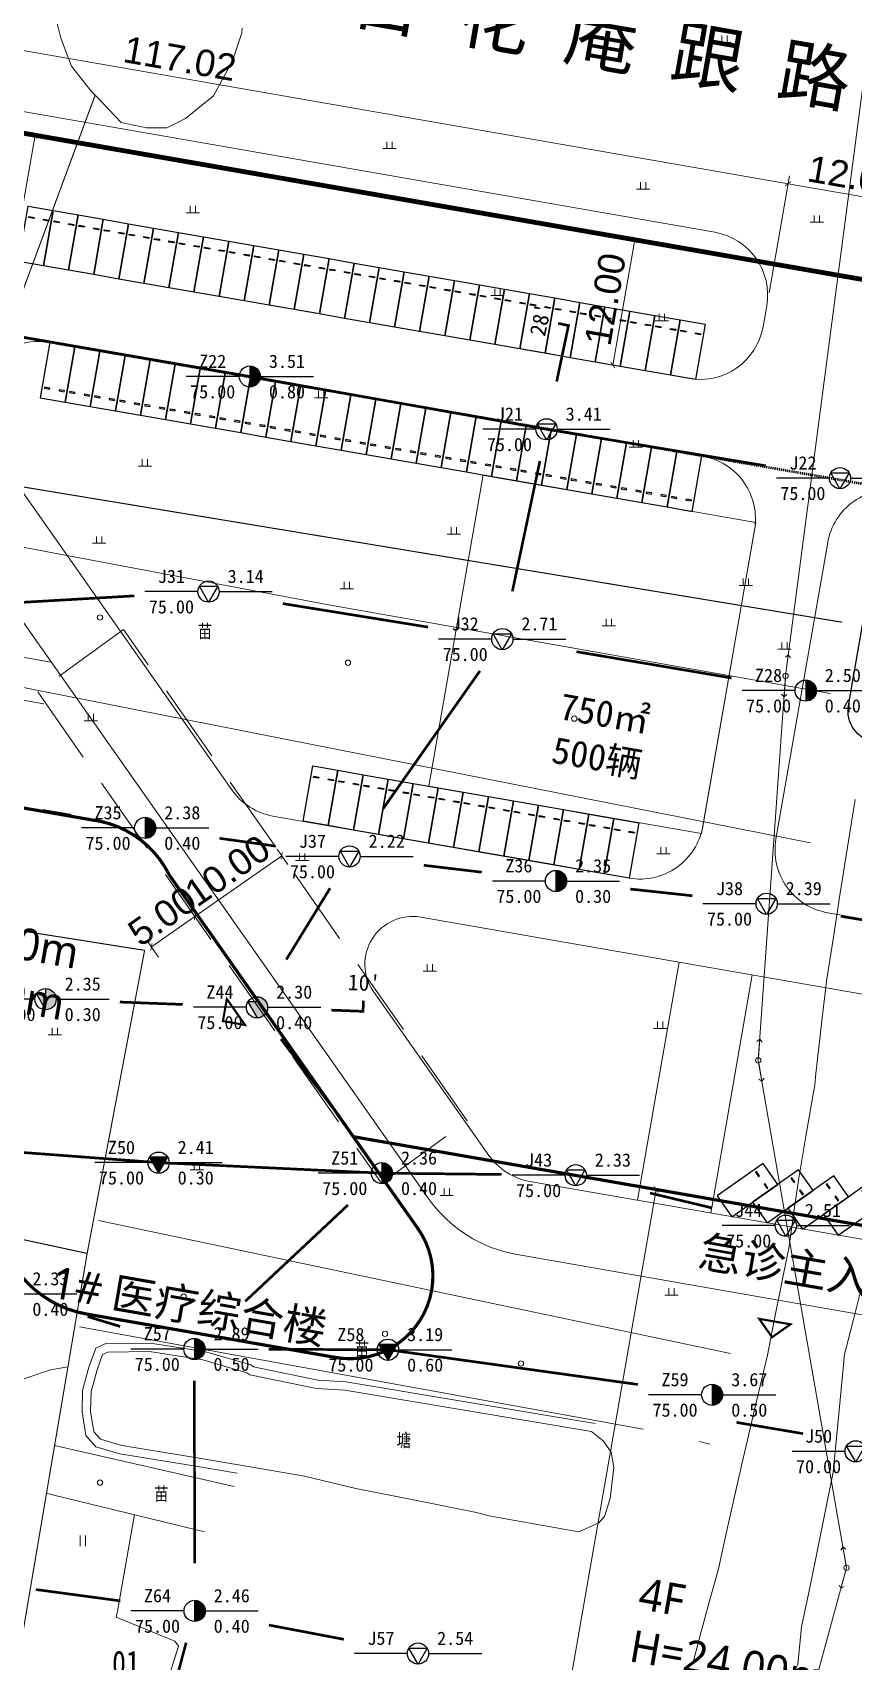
# Model space of a CAD drawing. Extents: x 274235 to 276654, y 142848 to 144425.
# Drawn here: x 275137.8 to 275215.2, y 143291.7 to 143445.3 of the extents above; entities that cross this region are included whole.
import ezdxf
from ezdxf.enums import TextEntityAlignment as Align

# ---------------------------------------------------------------- set-up
doc = ezdxf.new("R2010")
doc.units = 0
doc.header["$LTSCALE"] = 1.5
doc.header["$PDMODE"] = 1
doc.header["$PDSIZE"] = 0.2
for name, pattern in [('__DASH', [0.35, 0.25, -0.1]), ('ACAD_ISO04W100', [30, 24, -3, 0, -3]), ('SOLID', [0])]:
    doc.linetypes.add(name, pattern=pattern)
doc.layers.get('0').update_dxf_attribs({"linetype": 'CONTINUOUS', "lineweight": 0})
doc.layers.get('Defpoints').update_dxf_attribs({"linetype": 'CONTINUOUS'})
for name, color, linetype, lineweight in [('_ACM-A-ANNO-DIMS', 7, 'CONTINUOUS', 5), ('_ACM-A-SHBD-GRID-NPLT', 14, 'CONTINUOUS', 13), ('_ACM-A-SITE-OTLN', 3, 'CONTINUOUS', 25), ('_ACM-A-SITE-PAKG', 1, 'CONTINUOUS', 5), ('_ACM-A-SITE-ROAD', 2, 'CONTINUOUS', 18), ('_ACM-A-SITE-WALL', 5, 'CONTINUOUS', 50), ('ACM-A-ANNO-TEXT', 7, 'CONTINUOUS', 18), ('DMTZ', 8, 'CONTINUOUS', 0), ('GXYZ', 8, 'CONTINUOUS', 0), ('JZD', 1, 'CONTINUOUS', 0), ('SXSS', 8, 'CONTINUOUS', 0), ('ZBTZ', 8, 'CONTINUOUS', 0)]:
    doc.layers.add(name, color=color, linetype=linetype, lineweight=lineweight)
for name, color, linetype in [('A-PRKG', 8, 'CONTINUOUS'), ('ACM-G-SEXIT', 7, 'CONTINUOUS'), ('EVA', 230, 'CONTINUOUS'), ('HOLE', 1, 'CONTINUOUS'), ('Legends', 7, 'CONTINUOUS'), ('LY2', 7, 'ByLayer'), ('PROFILE', 241, 'CONTINUOUS')]:
    doc.layers.add(name, color=color, linetype=linetype)
doc.layers.add('ASSIST', color=8, linetype='CONTINUOUS', lineweight=0, plot=False)
doc.styles.add('$1$微软雅黑', font='', dxfattribs={"height": 250})
doc.styles.add('_ACM-G-NOTES', font='arial.ttf', dxfattribs={"height": 2.5})
doc.styles.add('ST', font='')
doc.styles.get("Standard").update_dxf_attribs({"font": ''})
doc.styles.add('宋体', font='')
doc.styles.add('水系性质说明', font='', dxfattribs={"width": 0.8, "height": 1.25})
doc.styles.get('$1$微软雅黑').set_extended_font_data('Microsoft YaHei')
doc.styles.get('ST').set_extended_font_data('SimSun')
doc.styles.get('Standard').set_extended_font_data('NSimSun')
doc.styles.get('宋体').set_extended_font_data('SimSun')
doc.styles.get('水系性质说明').set_extended_font_data('NSimSun')
doc.linetypes.add('10421', pattern='A,2,[150,AAA.SHX,S=1,R=0,X=0,Y=1],1e-11', length=2)
doc.linetypes.add('1161', pattern='A,0,[149,AAA.SHX,S=0.15,R=0,X=0,Y=0],-1.6', length=1.6)
doc.dimstyles.new('_ACM-DIM-A_m', dxfattribs={"dimscale": 0.5, "dimtxt": 2.5, "dimasz": 1, "dimexe": 1.5, "dimexo": 2.5, "dimgap": 1, "dimtad": 1, "dimzin": 1, "dimdsep": 46, "dimtxsty": '_ACM-G-NOTES', "dimblk": 'ARCHTICK', "dimcen": 2.5, "dimclrd": 256, "dimclre": 256, "dimclrt": 256, "dimazin": 0, "dimtfac": 1, "dimtmove": 0, "dimatfit": 3, "dimldrblk": 'DOTSMALL', "dimfxl": 1, "dimlwd": 18, "dimlwe": 18, "dimarcsym": 0})

# ---------------------------------------------------------------- blocks, each defined once
blk = doc.blocks.new('gc170')
at = {"linetype": 'Continuous'}
blk.add_circle((0, 0), 0.5, dxfattribs=at)
blk = doc.blocks.new('gc119')
for p, q in [((-1.25, 0), (1.25, 0)), ((-0.5, 1.3), (-0.5, 0)), ((0.5, 1.3), (0.5, 0))]:
    blk.add_line(p, q)
blk = doc.blocks.new('gc121')
for p, q in [((-0.5, -1), (-0.5, 1)), ((0.5, -1), (0.5, 1))]:
    blk.add_line(p, q)
blk = doc.blocks.new('gc013b')
at = {"linetype": 'Continuous'}
blk.add_line((0.5, 0), (4, 0), dxfattribs=at)
at = {"linetype": 'Continuous', "flags": 128}
blk.add_lwpolyline([(3.5, 0.5), (4, 0), (3.5, -0.5)], dxfattribs=at)
blk = doc.blocks.new('A$C5E363402')
at = {"layer": '_ACM-A-SITE-OTLN', "const_width": 300}
blk.add_lwpolyline([(542542, 114238, 0.1989124), (549825, 111222), (573679, 111222, 0.6681786), (579195, 124537), (550377, 153355, 0.2547066), (542244, 157222), (518389, 157222, 0.6681786), (512874, 143906)], format="xyb", close=True, dxfattribs=at)
blk.add_lwpolyline([(670186, 25622), (559110, 25622), (550377, 16888, -0.2547066), (542244, 13022), (518389, 13022, -0.6681786), (512874, 26337), (542548, 56011), (542548, 114232), (512874, 143906, -0.6681786), (518389, 157222), (542244, 157222, -0.2547066), (550377, 153355), (571710, 132022), (657586, 132022)], format="xyb", dxfattribs=at)
at = {"layer": 'LY2'}
blk.add_line((610721, 180117), (610721, 192022), dxfattribs=at)
at = {"layer": 'LY2', "extrusion": (0, 0, -1)}
blk.add_arc((-613721, 180117), 3000, 270.00011, 0.00056, dxfattribs=at)
blk = doc.blocks.new('PARKING_2400x5400')
for points in [[(2300, -600), (2300, 4700), (-100, 4700), (-100, -600)], [(650, 3750), (150, 3750), (150, 3650), (650, 3650)], [(2050, 3750), (1550, 3750), (1550, 3650), (2050, 3650)]]:
    blk.add_lwpolyline(points, close=True)
blk = doc.blocks.new('ROAD-BLOCK')
at = {"layer": '_ACM-A-SITE-ROAD'}
for p, q in [((-29.99, 203.59), (-135.01, 203.59)), ((-23.99, 195.59), (-23.99, 197.6)), ((-135.01, 189.59), (-29.99, 189.59)), ((-21.49, 135.19), (-21.49, 112.39)), ((-14.49, 135.19), (-14.49, 112.39))]:
    blk.add_line(p, q, dxfattribs=at)
blk.add_lwpolyline([(-136.51, 182.59), (-116.86, 182.59, -0.198912), (-112.62, 180.84), (-40.98, 109.2, 0.198912), (-31.79, 105.39), (5.99, 105.39, 0.198912), (15.18, 109.2), (42.2, 136.22, 0.198912), (46.01, 145.42), (46.01, 178.09, -0.414214), (50.51, 182.59), (76.12, 182.59, -0.414214), (83.12, 175.59)], format="xyb", dxfattribs=at)
for points in [[(-94.23, 172.35), (-65.83, 143.95, 0.198912), (-61.59, 142.19), (-27.49, 142.19, 0.414214), (-21.49, 148.19), (-21.49, 176.59, 0.414214), (-27.49, 182.59), (-89.99, 182.59, 0.668179)], [(39.01, 148.19), (39.01, 176.59, 0.414214), (33.01, 182.59), (-8.49, 182.59, 0.414214), (-14.49, 176.59), (-14.49, 148.19, 0.414214), (-8.49, 142.19), (33.01, 142.19, 0.414214)], [(20.41, 135.19), (-46.21, 135.19, 0.668179), (-49.39, 127.51), (-36.03, 114.15, 0.198912), (-31.79, 112.39), (5.99, 112.39, 0.198912), (10.23, 114.15), (23.59, 127.51, 0.668179)]]:
    blk.add_lwpolyline(points, format="xyb", close=True, dxfattribs=at)
for centre, start, end in [((-29.99, 197.59), 0, 90), ((-29.99, 195.59), 270, 0)]:
    blk.add_arc(centre, 6, start, end, dxfattribs=at)
at = {"layer": 'EVA'}
blk.add_line((-182.29, 201.59), (110.58, 201.59), dxfattribs=at)
at = {"layer": 'A-PRKG'}
for p, xscale, yscale, zscale, rotation in [((-91.91, 190.19), -0.0009999999999999987, 0.0009999999999999987, 0.0009999999999999994, 359.9999999304366), ((-89.51, 190.19), -0.0009999999999999987, 0.0009999999999999987, 0.0009999999999999994, 359.9999999304366), ((-87.11, 190.19), -0.0009999999999999987, 0.0009999999999999987, 0.0009999999999999994, 359.9999999304366), ((-84.71, 190.19), -0.0009999999999999987, 0.0009999999999999987, 0.0009999999999999994, 359.9999999304366), ((-82.31, 190.19), -0.0009999999999999987, 0.0009999999999999987, 0.0009999999999999994, 359.9999999304366), ((-79.91, 190.19), -0.0009999999999999987, 0.0009999999999999987, 0.0009999999999999994, 359.9999999304366), ((-77.51, 190.19), -0.0009999999999999987, 0.0009999999999999987, 0.0009999999999999994, 359.9999999304366), ((-75.11, 190.19), -0.0009999999999999987, 0.0009999999999999987, 0.0009999999999999994, 359.9999999304366), ((-72.71, 190.19), -0.0009999999999999987, 0.0009999999999999987, 0.0009999999999999994, 359.9999999304366), ((-70.31, 190.19), -0.0009999999999999987, 0.0009999999999999987, 0.0009999999999999994, 359.9999999304366), ((-67.91, 190.19), -0.0009999999999999987, 0.0009999999999999987, 0.0009999999999999994, 359.9999999304366), ((-65.51, 190.19), -0.0009999999999999987, 0.0009999999999999987, 0.0009999999999999994, 359.9999999304366), ((-63.11, 190.19), -0.0009999999999999987, 0.0009999999999999987, 0.0009999999999999994, 359.9999999304366), ((-60.71, 190.19), -0.0009999999999999987, 0.0009999999999999987, 0.0009999999999999994, 359.9999999304366), ((-58.31, 190.19), -0.0009999999999999987, 0.0009999999999999987, 0.0009999999999999994, 359.9999999304366), ((-55.91, 190.19), -0.0009999999999999987, 0.0009999999999999987, 0.0009999999999999994, 359.9999999304366), ((-53.51, 190.19), -0.0009999999999999987, 0.0009999999999999987, 0.0009999999999999994, 359.9999999304366), ((-51.11, 190.19), -0.0009999999999999987, 0.0009999999999999987, 0.0009999999999999994, 359.9999999304366), ((-48.71, 190.19), -0.0009999999999999987, 0.0009999999999999987, 0.0009999999999999994, 359.9999999304366), ((-46.31, 190.19), -0.0009999999999999987, 0.0009999999999999987, 0.0009999999999999994, 359.9999999304366), ((-43.91, 190.19), -0.0009999999999999987, 0.0009999999999999987, 0.0009999999999999994, 359.9999999304366), ((-41.51, 190.19), -0.0009999999999999987, 0.0009999999999999987, 0.0009999999999999994, 359.9999999304366), ((-39.11, 190.19), -0.0009999999999999987, 0.0009999999999999987, 0.0009999999999999994, 359.9999999304366), ((-36.71, 190.19), -0.0009999999999999987, 0.0009999999999999987, 0.0009999999999999994, 359.9999999304366), ((-34.31, 190.19), -0.0009999999999999987, 0.0009999999999999987, 0.0009999999999999994, 359.9999999304366), ((-31.91, 190.19), -0.0009999999999999987, 0.0009999999999999987, 0.0009999999999999994, 359.9999999304366), ((-29.51, 190.19), -0.0009999999999999987, 0.0009999999999999987, 0.0009999999999999994, 359.9999999304366), ((-87.69, 181.99), 0.0009999999999999983, 0.0009999999999999983, 0.0009999999999999983, 180.0000002912199), ((-85.29, 181.99), 0.0009999999999999983, 0.0009999999999999983, 0.0009999999999999983, 180.0000002912199), ((-82.89, 181.99), 0.0009999999999999983, 0.0009999999999999983, 0.0009999999999999983, 180.0000002912199), ((-80.49, 181.99), 0.0009999999999999983, 0.0009999999999999983, 0.0009999999999999983, 180.0000002912199), ((-78.09, 181.99), 0.0009999999999999983, 0.0009999999999999983, 0.0009999999999999983, 180.0000002912199), ((-75.69, 181.99), 0.0009999999999999983, 0.0009999999999999983, 0.0009999999999999983, 180.0000002912199), ((-73.29, 181.99), 0.0009999999999999983, 0.0009999999999999983, 0.0009999999999999983, 180.0000002912199), ((-70.89, 181.99), 0.0009999999999999983, 0.0009999999999999983, 0.0009999999999999983, 180.0000002912199), ((-68.49, 181.99), 0.0009999999999999983, 0.0009999999999999983, 0.0009999999999999983, 180.0000002912199), ((-66.09, 181.99), 0.0009999999999999983, 0.0009999999999999983, 0.0009999999999999983, 180.0000002912199), ((-63.69, 181.99), 0.0009999999999999983, 0.0009999999999999983, 0.0009999999999999983, 180.0000002912199), ((-61.29, 181.99), 0.0009999999999999983, 0.0009999999999999983, 0.0009999999999999983, 180.0000002912199), ((-58.89, 181.99), 0.0009999999999999983, 0.0009999999999999983, 0.0009999999999999983, 180.0000002912199), ((-56.49, 181.99), 0.0009999999999999983, 0.0009999999999999983, 0.0009999999999999983, 180.0000002912199), ((-54.09, 181.99), 0.0009999999999999983, 0.0009999999999999983, 0.0009999999999999983, 180.0000002912199), ((-51.69, 181.99), 0.0009999999999999983, 0.0009999999999999983, 0.0009999999999999983, 180.0000002912199), ((-49.29, 181.99), 0.0009999999999999983, 0.0009999999999999983, 0.0009999999999999983, 180.0000002912199), ((-46.89, 181.99), 0.0009999999999999983, 0.0009999999999999983, 0.0009999999999999983, 180.0000002912199), ((-44.49, 181.99), 0.0009999999999999983, 0.0009999999999999983, 0.0009999999999999983, 180.0000002912199), ((-42.09, 181.99), 0.0009999999999999983, 0.0009999999999999983, 0.0009999999999999983, 180.0000002912199), ((-39.69, 181.99), 0.0009999999999999983, 0.0009999999999999983, 0.0009999999999999983, 180.0000002912199), ((-37.29, 181.99), 0.0009999999999999983, 0.0009999999999999983, 0.0009999999999999983, 180.0000002912199), ((-34.89, 181.99), 0.0009999999999999983, 0.0009999999999999983, 0.0009999999999999983, 180.0000002912199), ((-32.49, 181.99), 0.0009999999999999983, 0.0009999999999999983, 0.0009999999999999983, 180.0000002912199), ((-30.09, 181.99), 0.0009999999999999983, 0.0009999999999999983, 0.0009999999999999983, 180.0000002912199), ((-27.69, 181.99), 0.0009999999999999983, 0.0009999999999999983, 0.0009999999999999983, 180.0000002912199), ((-56.39, 142.79), -0.0009999999999999987, 0.0009999999999999987, 0.0009999999999999994, 359.9999999304366), ((-53.99, 142.79), -0.0009999999999999987, 0.0009999999999999987, 0.0009999999999999994, 359.9999999304366), ((-51.59, 142.79), -0.0009999999999999987, 0.0009999999999999987, 0.0009999999999999994, 359.9999999304366), ((-49.19, 142.79), -0.0009999999999999987, 0.0009999999999999987, 0.0009999999999999994, 359.9999999304366), ((-46.79, 142.79), -0.0009999999999999987, 0.0009999999999999987, 0.0009999999999999994, 359.9999999304366), ((-44.39, 142.79), -0.0009999999999999987, 0.0009999999999999987, 0.0009999999999999994, 359.9999999304366), ((-41.99, 142.79), -0.0009999999999999987, 0.0009999999999999987, 0.0009999999999999994, 359.9999999304366), ((-39.59, 142.79), -0.0009999999999999987, 0.0009999999999999987, 0.0009999999999999994, 359.9999999304366), ((-37.19, 142.79), -0.0009999999999999987, 0.0009999999999999987, 0.0009999999999999994, 359.9999999304366), ((-34.79, 142.79), -0.0009999999999999987, 0.0009999999999999987, 0.0009999999999999994, 359.9999999304366), ((-32.39, 142.79), -0.0009999999999999987, 0.0009999999999999987, 0.0009999999999999994, 359.9999999304366), ((-29.99, 142.79), -0.0009999999999999987, 0.0009999999999999987, 0.0009999999999999994, 359.9999999304366), ((-27.59, 142.79), -0.0009999999999999987, 0.0009999999999999987, 0.0009999999999999994, 359.9999999304366), ((-13.68, 114.44), 0.0009999999999999983, 0.0009999999999999983, 0.0009999999999999983, 315.0000002912197), ((-10.29, 114.44), 0.0009999999999999983, 0.0009999999999999983, 0.0009999999999999983, 315.0000002912197), ((-6.9, 114.44), 0.0009999999999999983, 0.0009999999999999983, 0.0009999999999999983, 315.0000002912197), ((-3.5, 114.44), 0.0009999999999999983, 0.0009999999999999983, 0.0009999999999999983, 315.0000002912197)]:
    blk.add_blockref('PARKING_2400x5400', p, dxfattribs=dict(at, xscale=xscale, yscale=yscale, zscale=zscale, rotation=rotation))
blk = doc.blocks.new('eva')
at = {"layer": '_ACM-A-SHBD-GRID-NPLT', "linetype": '__DASH', "ltscale": 20}
blk.add_lwpolyline([(-8.19, 206.36), (31.7, 166.27), (38.66, 173.46), (-1.24, 213.55)], close=True, dxfattribs=at)
for points in [[(-7.42, 209.35), (-40.98, 209.35, 0.66818), (-52.29, 182.03), (-14.05, 143.79, -0.198879), (-10.53, 135.31), (-10.53, 110.59, -0.19895), (-14.04, 102.1), (-18.3, 97.85)], [(-7.42, 205.35), (-40.98, 205.35, 0.66818), (-49.46, 184.86), (-11.22, 146.62, -0.198879), (-6.53, 135.31), (-6.53, 110.59, -0.19895), (-11.22, 99.27), (-51.17, 59.32, 0.668178), (-43.39, 40.54), (-12.45, 40.54, 0.227735), (-3.09, 45.04, -0.227735), (9.4, 51.04), (107.58, 51.04, -0.198912)]]:
    blk.add_lwpolyline(points, format="xyb", dxfattribs=at)
blk = doc.blocks.new('A$C58C25E19')
at = {"color": 1, "linetype": 'Continuous', "flags": 128}
blk.add_lwpolyline([(301.63, -48.52), (63.21, -10.17), (9.88, -1.59), (0, 0), (-20.74, -158.13), (-22.96, -204.83), (-20.14, -257.95), (37.49, -285.84), (83.31, -310.98)], dxfattribs=at)
blk = doc.blocks.new('BASEMENT')
at = {"layer": '_ACM-A-SITE-WALL', "linetype": '__DASH', "ltscale": 10}
blk.add_lwpolyline([(1891631, 816805), (1681958, 816805), (1681958, 789605), (1619758, 789605), (1619758, 610202), (1652552, 575356), (1764854, 536805), (1911521, 536805), (1919331, 545026), (1919331, 788642), (1896831, 788642), (1896831, 836511), (1912251, 836494), (1912258, 843311), (1891631, 843311)], close=True, dxfattribs=at)
blk = doc.blocks.new('$0$entrance')
at = {"layer": 'ACM-G-SEXIT', "color": 12, "const_width": 0.2}
blk.add_lwpolyline([(1.5, -1.5), (-1.5, -1.5), (0, 0)], close=True, dxfattribs=at)
blk = doc.blocks.new('_ArchTick')
at = {"const_width": 0.15}
blk.add_lwpolyline([(-0.5, -0.5), (0.5, 0.5)], dxfattribs=at)
blk = doc.blocks.new('*D1749')
at = {"layer": '_ACM-A-ANNO-DIMS', "lineweight": 18}
for p, q in [((275091.97, 143440.87), (275093.89, 143451.89)), ((275093.76, 143451.15), (275209.04, 143431.05)), ((275207.25, 143420.78), (275209.17, 143431.79))]:
    blk.add_line(p, q, dxfattribs=at)
at = {"layer": 'Defpoints', "color": 0}
for p in [(275091.75, 143439.64), (275209.04, 143431.05), (275207.03, 143419.54)]:
    blk.add_point(p, dxfattribs=at)
at = {"layer": '_ACM-A-ANNO-DIMS', "lineweight": 18, "xscale": 0.5, "yscale": 0.5, "zscale": 0.5}
for p, rotation in [((275093.76, 143451.15), 170.1075691695914), ((275209.04, 143431.05), 350.1075691695913)]:
    blk.add_blockref('_ArchTick', p, dxfattribs=dict(at, rotation=rotation))
at = {"layer": '_ACM-A-ANNO-DIMS', "insert": (275151.7, 143442.85), "char_height": 2.5, "attachment_point": 5, "rotation": 350.1076, "style": '_ACM-G-NOTES'}
blk.add_mtext('117.02', dxfattribs=at)
blk = doc.blocks.new('_DotSmall')
at = {"color": 0, "linetype": 'ByBlock', "const_width": 0.5}
blk.add_lwpolyline([(-0.0625, 0, 1), (0.0625, 0, 1)], format="xyb", close=True, dxfattribs=at)
blk = doc.blocks.new('*D1750')
at = {"layer": '_ACM-A-ANNO-DIMS', "lineweight": 18}
for p, q in [((275207.25, 143420.78), (275209.17, 143431.79)), ((275209.04, 143431.05), (275220.86, 143428.99)), ((275219.15, 143419.16), (275220.99, 143429.73))]:
    blk.add_line(p, q, dxfattribs=at)
at = {"layer": 'Defpoints', "color": 0}
for p in [(275220.86, 143428.99), (275207.03, 143419.54), (275218.93, 143417.93)]:
    blk.add_point(p, dxfattribs=at)
at = {"layer": '_ACM-A-ANNO-DIMS', "lineweight": 18, "xscale": 0.5, "yscale": 0.5, "zscale": 0.5}
for p, rotation in [((275209.04, 143431.05), 170.1075691695914), ((275220.86, 143428.99), 350.1075691695913)]:
    blk.add_blockref('_ArchTick', p, dxfattribs=dict(at, rotation=rotation))
at = {"layer": '_ACM-A-ANNO-DIMS', "insert": (275215.25, 143431.77), "char_height": 2.5, "attachment_point": 5, "rotation": 350.1076, "style": '_ACM-G-NOTES'}
blk.add_mtext('12.00', dxfattribs=at)
blk = doc.blocks.new('*D1705')
at = {"layer": '_ACM-A-ANNO-DIMS', "lineweight": 18, "transparency": 16777216}
for p, q in [((-152.35, 105.4), (-150.98, 105.4)), ((-151.73, 86.4), (-151.73, 105.4)), ((-152.35, 86.4), (-150.98, 86.4))]:
    blk.add_line(p, q, dxfattribs=at)
at = {"layer": 'Defpoints', "color": 0, "transparency": 16777216}
for p in [(-153.6, 105.4), (-151.73, 105.4), (-153.6, 86.4)]:
    blk.add_point(p, dxfattribs=at)
at = {"layer": '_ACM-A-ANNO-DIMS', "lineweight": 18, "transparency": 16777216, "xscale": 0.5, "yscale": 0.5, "zscale": 0.5}
for p, rotation in [((-151.73, 105.4), 89.99999999999999), ((-151.73, 86.4), 270)]:
    blk.add_blockref('_ArchTick', p, dxfattribs=dict(at, rotation=rotation))
at = {"layer": '_ACM-A-ANNO-DIMS', "transparency": 16777216, "insert": (-153.5, 95.9), "char_height": 2.5, "attachment_point": 5, "rotation": 90, "style": '_ACM-G-NOTES'}
blk.add_mtext('19.00', dxfattribs=at)
blk = doc.blocks.new('*D1716')
at = {"layer": '_ACM-A-ANNO-DIMS', "lineweight": 18, "transparency": 16777216}
for p, q in [((-73.09, 17.5), (-77.7, 17.5)), ((-76.95, 17.5), (-76.95, -88.9)), ((-73.09, -88.9), (-77.7, -88.9))]:
    blk.add_line(p, q, dxfattribs=at)
at = {"layer": 'Defpoints', "color": 0, "transparency": 16777216}
for p in [(-71.84, 17.5), (-76.95, -88.9), (-71.84, -88.9)]:
    blk.add_point(p, dxfattribs=at)
at = {"layer": '_ACM-A-ANNO-DIMS', "lineweight": 18, "transparency": 16777216, "xscale": 0.5, "yscale": 0.5, "zscale": 0.5}
for p, rotation in [((-76.95, 17.5), 90), ((-76.95, -88.9), 270)]:
    blk.add_blockref('_ArchTick', p, dxfattribs=dict(at, rotation=rotation))
at = {"layer": '_ACM-A-ANNO-DIMS', "transparency": 16777216, "insert": (-78.72, -35.7), "char_height": 2.5, "attachment_point": 5, "rotation": 90, "style": '_ACM-G-NOTES'}
blk.add_mtext('106.40', dxfattribs=at)
blk = doc.blocks.new('*D1725')
at = {"layer": '_ACM-A-ANNO-DIMS', "lineweight": 18, "transparency": 16777216}
for p, q in [((-94.12, 105.4), (-95.08, 105.4)), ((-94.33, 105.4), (-94.33, 93.4)), ((-94.12, 93.4), (-95.08, 93.4))]:
    blk.add_line(p, q, dxfattribs=at)
at = {"layer": 'Defpoints', "color": 0, "transparency": 16777216}
for p in [(-92.87, 105.4), (-94.33, 93.4), (-92.87, 93.4)]:
    blk.add_point(p, dxfattribs=at)
at = {"layer": '_ACM-A-ANNO-DIMS', "lineweight": 18, "transparency": 16777216, "xscale": 0.5, "yscale": 0.5, "zscale": 0.5}
for p, rotation in [((-94.33, 105.4), 90), ((-94.33, 93.4), 270)]:
    blk.add_blockref('_ArchTick', p, dxfattribs=dict(at, rotation=rotation))
at = {"layer": '_ACM-A-ANNO-DIMS', "transparency": 16777216, "insert": (-96.1, 99.4), "char_height": 2.5, "attachment_point": 5, "rotation": 90, "style": '_ACM-G-NOTES'}
blk.add_mtext('12.00', dxfattribs=at)
blk = doc.blocks.new('*D1730')
at = {"layer": '_ACM-A-ANNO-DIMS', "lineweight": 18, "transparency": 16777216}
for p, q in [((-127.77, 31.86), (-124.22, 35.39)), ((-123.39, 34.55), (-124.75, 35.92)), ((-126.93, 31.02), (-128.3, 32.4))]:
    blk.add_line(p, q, dxfattribs=at)
at = {"layer": 'Defpoints', "color": 0, "transparency": 16777216}
for p in [(-124.22, 35.39), (-122.5, 33.66), (-126.05, 30.14)]:
    blk.add_point(p, dxfattribs=at)
at = {"layer": '_ACM-A-ANNO-DIMS', "lineweight": 18, "transparency": 16777216, "xscale": 0.5, "yscale": 0.5, "zscale": 0.5}
for p, rotation in [((-124.22, 35.39), 44.86206827442498), ((-127.77, 31.86), 224.862068274425)]:
    blk.add_blockref('_ArchTick', p, dxfattribs=dict(at, rotation=rotation))
at = {"layer": '_ACM-A-ANNO-DIMS', "transparency": 16777216, "insert": (-127.25, 34.89), "char_height": 2.5, "attachment_point": 5, "rotation": 44.8621, "style": '_ACM-G-NOTES'}
blk.add_mtext('5.00', dxfattribs=at)
blk = doc.blocks.new('*D1731')
at = {"layer": '_ACM-A-ANNO-DIMS', "lineweight": 18, "transparency": 16777216}
for p, q in [((-124.22, 35.39), (-117.14, 42.44)), ((-116.44, 41.74), (-117.67, 42.98)), ((-123.39, 34.55), (-124.75, 35.92))]:
    blk.add_line(p, q, dxfattribs=at)
at = {"layer": 'Defpoints', "color": 0, "transparency": 16777216}
for p in [(-117.14, 42.44), (-115.56, 40.86), (-122.5, 33.66)]:
    blk.add_point(p, dxfattribs=at)
at = {"layer": '_ACM-A-ANNO-DIMS', "lineweight": 18, "transparency": 16777216, "xscale": 0.5, "yscale": 0.5, "zscale": 0.5}
for p, rotation in [((-117.14, 42.44), 44.86206779951861), ((-124.22, 35.39), 224.8620677995186)]:
    blk.add_blockref('_ArchTick', p, dxfattribs=dict(at, rotation=rotation))
at = {"layer": '_ACM-A-ANNO-DIMS', "transparency": 16777216, "insert": (-121.93, 40.18), "char_height": 2.5, "attachment_point": 5, "rotation": 44.8621, "style": '_ACM-G-NOTES'}
blk.add_mtext('10.00', dxfattribs=at)
blk = doc.blocks.new('H_sam_hole')
blk.add_line((0, 2), (0, -2))
at = {"const_width": 2}
blk.add_lwpolyline([(0, -1, 0.414214), (1, 0, 0.414214), (0, 1, 1)], format="xyb", dxfattribs=at)
blk.add_circle((0, 0), 2)
blk = doc.blocks.new('H_cpt_hole')
for p, q in [((-1.73, 1), (1.73, 1)), ((0, -2), (-1.73, 1)), ((1.73, 1), (0, -2))]:
    blk.add_line(p, q)
blk.add_circle((0, 0), 2)
blk = doc.blocks.new('H_spt_hole')
blk.add_hatch(color=256).paths.add_polyline_path([(-1.73, 1), (0, -2), (1.73, 1)])
blk.add_lwpolyline([(0, -2), (1.73, 1), (-1.73, 1)], close=True)
blk.add_circle((0, 0), 2)
blk = doc.blocks.new('H_ssp_hole')
blk.add_hatch(color=256).paths.add_polyline_path([(0, 2), (0, 1), (-1.73, 1), (0, -2, 0.414214), (2, 0, 0.414214)])
for p, q in [((0, 1), (-1.73, 1)), ((-1.73, 1), (0, -2)), ((0, 2), (0, 1))]:
    blk.add_line(p, q)
blk.add_circle((0, 0), 2)
blk = doc.blocks.new('DIM')
at = {"layer": '_ACM-A-ANNO-DIMS'}
for p1, p2, distance, picture, middle in [((-153.6, 86.4), (-153.6, 105.4), -1.874, '*D1705', (-153.502, 95.9)), ((-71.84, 17.5), (-71.84, -88.9), -5.106, '*D1716', (-78.722, -35.7))]:
    dim = blk.add_aligned_dim(p1=p1, p2=p2, distance=distance, dimstyle='_ACM-DIM-A_m', dxfattribs=at)
    dim.commit()
    dim.dimension.update_dxf_attribs({"geometry": picture, "text_midpoint": middle})
dim = blk.add_linear_dim(base=(-94.326, 93.4), p1=(-92.868, 105.4), p2=(-92.868, 93.4), angle=90, dimstyle='_ACM-DIM-A_m', dxfattribs=at)
dim.commit()
dim.dimension.update_dxf_attribs({"geometry": '*D1725', "text_midpoint": (-96.102, 99.4)})
dim = blk.add_linear_dim(base=(-117.137, 42.444), p1=(-122.504, 33.663), p2=(-115.559, 40.858), angle=224.86207, dimstyle='_ACM-DIM-A_m', override={"dimtmove": 1}, dxfattribs=at)
dim.commit()
dim.dimension.update_dxf_attribs({"geometry": '*D1731', "text_midpoint": (-121.934, 40.177)})
dim = blk.add_linear_dim(base=(-124.224, 35.392), p1=(-126.048, 30.136), p2=(-122.504, 33.663), angle=44.86207, dimstyle='_ACM-DIM-A_m', dxfattribs=at)
dim.commit()
dim.dimension.update_dxf_attribs({"geometry": '*D1730', "text_midpoint": (-125.996, 33.628), "dimtype": 129})

msp = doc.modelspace()

# ---------------------------------------------------------------- linework, layer by layer
at = {"color": 4, "linetype": 'Continuous', "const_width": 0.3, "flags": 128}
for points in [[(275352.65, 143398.206), (275114.801, 143439.685), (275061.599, 143448.963), (275051.741, 143450.682), (275022.18, 143455.838), (274982.936, 143462.682)], [(275352.732, 143398.19), (275114.842, 143439.676), (275061.631, 143448.956), (275051.771, 143450.675), (275022.205, 143455.831), (274982.954, 143462.676)]]:
    msp.add_lwpolyline(points, dxfattribs=at)
at = {"layer": '_ACM-A-SITE-PAKG'}
msp.add_lwpolyline([(275206.006, 143399.111), (275180.301, 143403.594), (275175.181, 143374.237), (275200.886, 143369.754)], close=True, dxfattribs=at)
at = {"layer": 'ASSIST', "linetype": 'Continuous', "flags": 128}
for points in [[(275206.234, 143348.372), (275208.809, 143384.64), (275217.555, 143451.503), (275223.783, 143492.3), (275224.001, 143493.512)], [(275206.234, 143348.372), (275214.55, 143300.501)], [(275200.669, 143249.537), (275214.55, 143300.501)]]:
    msp.add_lwpolyline(points, dxfattribs=at)
at = {"layer": 'DMTZ', "linetype": '10421', "flags": 128}
msp.add_lwpolyline([(275157.108, 143309.428), (275153.396, 143310.058), (275146.038, 143311.266), (275143.759, 143311.927), (275142.845, 143312.994), (275142.479, 143315.205), (275142.522, 143317.241), (275143.124, 143319.432), (275143.766, 143321.228), (275144.728, 143321.65), (275148.886, 143321.694), (275154.025, 143320.906), (275158.38, 143319.638), (275158.63, 143319.457), (275164.692, 143318.204), (275167.35, 143318.043), (275190.843, 143314.121)], dxfattribs=at)
at = {"layer": 'HOLE', "linetype": 'Continuous'}
for points in [[(275157.294, 143412.875), (275152.294, 143412.875)], [(275159.294, 143412.875), (275164.294, 143412.875)], [(275185.274, 143407.897), (275180.274, 143407.897)], [(275187.274, 143407.897), (275192.274, 143407.897)], [(275212.939, 143403.286), (275207.939, 143403.286)], [(275214.939, 143403.286), (275219.939, 143403.286)], [(275153.402, 143392.587), (275148.402, 143392.587)], [(275155.402, 143392.587), (275160.402, 143392.587)], [(275181.097, 143388.105), (275176.097, 143388.105)], [(275183.097, 143388.105), (275188.097, 143388.105)], [(275209.706, 143383.247), (275204.706, 143383.247)], [(275211.706, 143383.247), (275216.706, 143383.247)], [(275147.425, 143370.294), (275142.425, 143370.294)], [(275149.425, 143370.294), (275154.425, 143370.294)], [(275166.697, 143367.605), (275161.697, 143367.605)], [(275168.697, 143367.605), (275173.697, 143367.605)], [(275186.162, 143365.285), (275181.162, 143365.285)], [(275188.162, 143365.285), (275193.162, 143365.285)], [(275206.022, 143363.141), (275201.022, 143363.141)], [(275208.022, 143363.141), (275213.022, 143363.141)], [(275138.036, 143354.138), (275133.036, 143354.138)], [(275140.036, 143354.138), (275145.036, 143354.138)], [(275157.974, 143353.376), (275152.974, 143353.376)], [(275159.974, 143353.376), (275164.974, 143353.376)], [(275148.691, 143338.724), (275143.691, 143338.724)], [(275150.691, 143338.724), (275155.691, 143338.724)], [(275169.747, 143337.729), (275164.747, 143337.729)], [(275171.747, 143337.729), (275176.747, 143337.729)], [(275188.024, 143337.536), (275183.024, 143337.536)], [(275190.024, 143337.536), (275195.024, 143337.536)], [(275207.834, 143332.781), (275202.834, 143332.781)], [(275209.834, 143332.781), (275214.834, 143332.781)], [(275136.989, 143326.336), (275141.989, 143326.336)], [(275152.067, 143321.143), (275147.067, 143321.143)], [(275154.067, 143321.143), (275159.067, 143321.143)], [(275170.326, 143321.075), (275165.326, 143321.075)], [(275172.326, 143321.075), (275177.326, 143321.075)], [(275200.886, 143316.823), (275195.886, 143316.823)], [(275202.886, 143316.823), (275207.886, 143316.823)], [(275214.42, 143311.491), (275209.42, 143311.491)], [(275152.089, 143296.443), (275147.089, 143296.443)], [(275154.089, 143296.443), (275159.089, 143296.443)], [(275173.154, 143292.421), (275168.154, 143292.421)], [(275175.154, 143292.421), (275180.154, 143292.421)]]:
    msp.add_lwpolyline(points, dxfattribs=at)
at = {"layer": 'JZD', "const_width": 0.45, "flags": 128}
msp.add_lwpolyline([(275130.93, 143138.683), (275085.451, 143164.42), (275036.607, 143188.863), (275038.129, 143202.197), (275036.756, 143202.276), (275031.22, 143198.028), (275027.949, 143199.65), (275026.281, 143241.283), (275027.815, 143248.623), (275028.246, 143249.801), (275028.786, 143256.032), (275029.258, 143265.348), (275029.384, 143276.53), (275028.428, 143284.685), (275028.926, 143292.865), (275051.74, 143450.682), (275352.648, 143398.206)], dxfattribs=at)
at = {"layer": 'JZD', "color": 240, "const_width": 0.45, "flags": 128}
msp.add_lwpolyline([(275130.974, 143138.624), (275085.488, 143164.365), (275036.635, 143188.812), (275038.158, 143202.149), (275036.784, 143202.228), (275031.248, 143197.979), (275027.976, 143199.601), (275026.308, 143241.241), (275027.842, 143248.582), (275028.272, 143249.76), (275028.813, 143255.992), (275029.285, 143265.31), (275029.411, 143276.494), (275028.455, 143284.651), (275028.953, 143292.832), (275051.771, 143450.675), (275352.729, 143398.191)], dxfattribs=at)
at = {"layer": 'PROFILE', "linetype": 'ACAD_ISO04W100', "ltscale": 0.08, "const_width": 0.25}
for points in [[(275116.184, 143420.024), (275130.289, 143417.726), (275158.294, 143412.875), (275186.274, 143407.897), (275206.939, 143404.453)], [(275187.224, 143412.397), (275188.339, 143417.681), (275187.361, 143417.888)], [(275183.047, 143392.605), (275185.641, 143404.897)], [(275132.685, 143391.331), (275147.402, 143392.182)], [(275161.402, 143391.454), (275175.097, 143389.238)], [(275189.097, 143386.916), (275203.706, 143384.436)], [(275170.858, 143372.105), (275179.99, 143385.105)], [(275138.761, 143371.942), (275141.425, 143371.488)], [(275155.425, 143369.317), (275160.697, 143368.582)], [(275174.697, 143366.771), (275180.162, 143366.119)], [(275161.733, 143357.876), (275165.858, 143364.605)], [(275194.162, 143364.529), (275200.022, 143363.897)], [(275214.022, 143361.965), (275226.529, 143359.863)], [(275146.036, 143353.87), (275151.974, 143353.644)], [(275165.974, 143353.108), (275168.967, 143352.994), (275169.005, 143353.993)], [(275167.361, 143342.229), (275161.231, 143350.376)], [(275136.37, 143339.719), (275149.691, 143338.724), (275170.747, 143337.729), (275182.024, 143337.61)], [(275157.864, 143325.643), (275167.549, 143334.729)], [(275196.024, 143335.856), (275201.834, 143334.461)], [(275142.989, 143324.207), (275146.067, 143323.272)], [(275160.067, 143321.117), (275171.326, 143321.075), (275194.886, 143317.797)], [(275153.085, 143300.943), (275153.07, 143318.143)], [(275204.178, 143314.223), (275210.46, 143313.161)], [(275138.115, 143298.458), (275146.089, 143297.385)], [(275160.089, 143295.106), (275167.154, 143293.758)], [(275147.464, 143275.346), (275152.289, 143293.443)]]:
    msp.add_lwpolyline(points, dxfattribs=at)
at = {"layer": 'SXSS', "linetype": '10421'}
for points in [[(275140.096, 143446.302), (275140.475, 143444.786), (275141.487, 143442.133), (275143.204, 143439.947), (275146.163, 143436.827), (275148.564, 143436.321), (275150.459, 143436.321), (275152.229, 143437.206), (275154.883, 143439.353), (275156.652, 143442.638), (275157.537, 143445.291), (275157.575, 143445.723)], [(275215.364, 143372.99), (275215.025, 143370.842), (275214.403, 143366.897), (275213.937, 143363.939), (275213.319, 143359.994), (275212.701, 143356.049), (275212.231, 143352.084), (275211.675, 143347.124), (275211.556, 143346.064), (275210.734, 143341.21), (275210.067, 143337.273), (275209.614, 143334.313), (275209.117, 143330.63), (275209.062, 143330.359), (275208.471, 143327.423), (275207.683, 143323.509), (275207.092, 143320.573), (275206.411, 143317.657), (275205.73, 143314.74), (275204.599, 143309.879), (275203.933, 143306.959), (275203.279, 143304.036), (275202.486, 143300.397), (275201.612, 143297.253), (275200.814, 143294.367), (275200.058, 143291.469)], [(275191.223, 143233.02), (275192.586, 143232.862), (275193.32, 143236.367), (275194.648, 143242.347), (275196.474, 143250.588), (275197.709, 143256.101), (275199.165, 143260.824), (275200.663, 143266.753), (275202.308, 143271.806), (275203.238, 143274.661), (275205.5, 143280.8), (275206.834, 143284.001), (275207.964, 143286.711), (275208.799, 143289.057), (275209.967, 143291.399), (275210.316, 143294.935), (275211.16, 143298.921), (275211.819, 143302.203), (275213.289, 143309.527), (275213.824, 143315.044), (275214.37, 143320.66), (275214.459, 143321.013), (275215.199, 143323.923), (275215.939, 143326.834)], [(275189.314, 143303.903), (275191.204, 143304.755), (275191.748, 143305.33), (275192.26, 143307.056), (275192.604, 143309.968), (275192.364, 143311.427), (275191.624, 143312.467), (275190.505, 143313.366), (275167.26, 143317.247), (275164.586, 143317.409), (275158.301, 143318.708), (275158.024, 143318.908), (275153.852, 143320.123), (275148.829, 143320.893), (275144.9, 143320.852), (275144.403, 143320.634), (275143.887, 143319.191), (275143.32, 143317.125), (275143.28, 143315.262), (275143.598, 143313.345), (275144.211, 143312.629), (275146.215, 143312.048), (275153.528, 143310.847), (275158.512, 143310.001), (275163.438, 143309.154), (275168.299, 143307.991), (275174.182, 143306.821), (275179.661, 143305.731), (275180.829, 143305.419), (275189.314, 143303.903)]]:
    msp.add_lwpolyline(points, dxfattribs=at)
at = {"layer": 'ZBTZ', "linetype": 'Continuous', "const_width": 0.1}
for points in [[(275130.441, 143403.525), (275143.709, 143439.415)], [(275130.441, 143403.525), (275130.441, 143403.525), (275214.144, 143389.696)], [(275121.447, 143366.935), (275120.452, 143363.164), (275148.373, 143358.747), (275142.955, 143330.161), (275127.99, 143241.814)], [(275094.318, 143341.366), (275109.948, 143337.278), (275142.955, 143330.161)]]:
    msp.add_lwpolyline(points, dxfattribs=at)
at = {"layer": 'ZBTZ', "linetype": '1161'}
for points in [[(275165.888, 143391.321), (275130.364, 143397.997), (275130.441, 143403.525), (275124.247, 143404.936), (275116.011, 143368.785), (275116.011, 143368.785)], [(275165.888, 143391.321), (275213.036, 143382.989)], [(275144.01, 143333.265), (275203.61, 143320.721)], [(275195.371, 143313.593), (275142.24, 143323.232)], [(275128.854, 143299.291), (275129.982, 143306.231), (275130.947, 143311.656), (275132.758, 143315.334), (275135.414, 143317.806), (275139.505, 143319.186), (275141.144, 143319.471)], [(275139.883, 143312.027), (275140.574, 143311.87), (275156.825, 143308.181)], [(275153.997, 143303.923), (275153.657, 143304.006), (275139.805, 143307.367), (275139.122, 143307.533)], [(275191.411, 143277.256), (275191.13, 143277.332), (275179.336, 143279.568), (275157.228, 143283.772), (275149.122, 143285.311), (275151.573, 143293.122), (275151.233, 143293.572), (275150.539, 143293.859), (275145.688, 143295.865), (275145.816, 143296.431), (275147.42, 143305.519)]]:
    msp.add_lwpolyline(points, dxfattribs=at)
at = {"layer": 'ZBTZ', "linetype": '1161', "flags": 128}
msp.add_lwpolyline([(275126.378, 143385.611), (275211.153, 143368.878)], dxfattribs=at)
at = {"layer": 'ZBTZ', "linetype": '1161', "elevation": 3.42}
msp.add_lwpolyline([(275200.708, 143312.408), (275201.661, 143312.18)], dxfattribs=at)

# ---------------------------------------------------------------- block references
at = {"rotation": 359.2452370376578}
msp.add_blockref('A$C58C25E19', (275051.771, 143450.675), dxfattribs=at)
at = {"xscale": 0.001, "yscale": 0.001, "zscale": 0.001}
for name, p, rotation in [('BASEMENT', (273332.701, 142902.048), 350.1075691856989), ('A$C5E363402', (274582.158, 143309.331), 350.1075691150455)]:
    msp.add_blockref(name, p, dxfattribs=dict(at, rotation=rotation))
at = {"xscale": -1}
for p, rotation in [((275155.756, 143352.076), 124.9696371659937), ((275207.538, 143322.254), 170.1075690481554)]:
    msp.add_blockref('$0$entrance', p, dxfattribs=dict(at, rotation=rotation))
at = {"layer": '_ACM-A-SITE-OTLN', "rotation": 350.10756917272}
msp.add_blockref('DIM', (275269.406, 143305.731), dxfattribs=at)
at = {"layer": '_ACM-A-SITE-ROAD', "rotation": 350.1075691150455}
msp.add_blockref('eva', (275110.91, 143178.423), dxfattribs=at)
at = {"layer": 'GXYZ', "linetype": 'Continuous', "yscale": 0.5}
for p, xscale, rotation in [((275208.809, 143384.64), 0.5000000005704954, 82.54765421461899), ((275208.809, 143384.64), 0.4999999997960288, 265.9389679091288), ((275206.234, 143348.372), 0.4999999997960286, 85.93896790912878), ((275206.234, 143348.372), 0.5000000007492621, 279.855005425435), ((275214.55, 143300.501), 0.5000000007492621, 99.85500542543502), ((275214.55, 143300.501), 0.4999999995436142, 254.7637815038089)]:
    msp.add_blockref('gc013b', p, dxfattribs=dict(at, xscale=xscale, rotation=rotation))
at = {"layer": 'GXYZ', "linetype": 'Continuous', "xscale": 0.5, "yscale": 0.5}
for p in [(275208.809, 143384.64), (275206.234, 143348.372), (275206.234, 143348.372), (275214.55, 143300.501)]:
    msp.add_blockref('gc170', p, dxfattribs=at)
at = {"layer": 'HOLE', "xscale": 0.5, "yscale": 0.5, "zscale": 0.5}
for name, p in [('H_sam_hole', (275158.294, 143412.875)), ('H_cpt_hole', (275186.274, 143407.897)), ('H_cpt_hole', (275213.939, 143403.286)), ('H_cpt_hole', (275154.402, 143392.587)), ('H_cpt_hole', (275182.097, 143388.105)), ('H_sam_hole', (275210.706, 143383.247)), ('H_sam_hole', (275148.425, 143370.294)), ('H_cpt_hole', (275167.697, 143367.605)), ('H_sam_hole', (275187.162, 143365.285)), ('H_cpt_hole', (275207.022, 143363.141)), ('H_ssp_hole', (275139.036, 143354.138)), ('H_ssp_hole', (275158.974, 143353.376)), ('H_spt_hole', (275149.691, 143338.724)), ('H_sam_hole', (275170.747, 143337.729)), ('H_cpt_hole', (275189.024, 143337.536)), ('H_cpt_hole', (275208.834, 143332.781)), ('H_sam_hole', (275153.067, 143321.143)), ('H_spt_hole', (275171.326, 143321.075)), ('H_sam_hole', (275201.886, 143316.823)), ('H_cpt_hole', (275215.42, 143311.491)), ('H_sam_hole', (275153.089, 143296.443)), ('H_cpt_hole', (275174.154, 143292.421))]:
    msp.add_blockref(name, p, dxfattribs=at)
at = {"layer": 'Legends', "rotation": 350.1075691126429}
msp.add_blockref('ROAD-BLOCK', (275196.715, 143220.762), dxfattribs=at)
at = {"layer": 'ZBTZ', "linetype": 'Continuous', "xscale": 0.5, "yscale": 0.5}
for name, p in [('gc119', (275203.046, 143444.384)), ('gc119', (275171.466, 143434.373)), ('gc119', (275195.392, 143430.549)), ('gc119', (275152.922, 143428.325)), ('gc119', (275211.748, 143427.421)), ('gc119', (275181.644, 143420.501)), ('gc119', (275197.132, 143418.122)), ('gc119', (275165.017, 143410.857)), ('gc119', (275194.695, 143406.213)), ('gc119', (275148.39, 143404.427)), ('gc119', (275177.532, 143397.998)), ('gc119', (275144.089, 143397.142)), ('gc119', (275167.442, 143392.857)), ('gc119', (275205.065, 143393.176)), ('gc170', (275144.161, 143390.141)), ('gc119', (275192.152, 143389.368)), ('gc119', (275208.705, 143387.145)), ('gc170', (275167.55, 143385.88)), ('gc119', (275143.307, 143380.403)), ('gc170', (275188.888, 143380.602)), ('gc119', (275163.232, 143367.227)), ('gc119', (275197.3, 143367.845)), ('gc119', (275175.261, 143356.798)), ('gc119', (275196.982, 143351.37)), ('gc119', (275139.906, 143350.779)), ('gc119', (275153.295, 143338.048)), ('gc119', (275176.855, 143335.619)), ('gc170', (275152.052, 143326.087)), ('gc119', (275198.049, 143326.233)), ('gc170', (275171.04, 143322.577)), ('gc170', (275183.854, 143319.779)), ('gc170', (275144.173, 143308.543)), ('gc121', (275142.541, 143303.053))]:
    msp.add_blockref(name, p, dxfattribs=at)

# ---------------------------------------------------------------- texts
at = {"color": 6, "linetype": 'SOLID', "width": 0.8}
msp.add_text('01', height=2.4, rotation=359.80279, dxfattribs=at).set_placement((275145.301, 143290.293, -0.496))
at = {"layer": '_ACM-A-SITE-PAKG', "insert": (275187.782, 143383.043), "char_height": 2.5, "attachment_point": 1, "rotation": 350.10757}
msp.add_mtext_dynamic_manual_height_columns('750{\\fSimSun|b0|i0|c129|p2;㎡} \\P500{\\fSimSun|b0|i0|c134|p2;辆}', width=17.58525, gutter_width=12.5, heights=[0], dxfattribs=at)
at = {"layer": 'ACM-A-ANNO-TEXT', "attachment_point": 1, "rotation": 350.10757, "style": '$1$微软雅黑'}
for s, width, insert, char_height in [('百  花  庵  跟  路（ 规  划  公  园  路 ）', 169.18584, (275168.433, 143451.35), 5), ('15F\\PH=79.80m\\Ph=72.30m', 29.08252, (275124.749, 143368.103), 3), ('急诊主入口', 29.08252, (275200.951, 143331.919), 3), ('1# 医疗综合楼', 43.84528, (275139.924, 143328.982), 3), ('4F\\PH=24.00m', 29.08252, (275195.314, 143299.596), 3)]:
    msp.add_mtext_dynamic_manual_height_columns(s, width=width, gutter_width=15.556, heights=[0], dxfattribs=dict(at, insert=insert, char_height=char_height))
at = {"layer": 'HOLE', "style": 'ST'}
for s, p in [('Z22', (275154.794, 143414.312)), ('3.51', (275161.794, 143414.312)), ('75.00', (275154.794, 143411.438)), ('0.80', (275161.794, 143411.438)), ('J21', (275182.774, 143409.334)), ('3.41', (275189.774, 143409.334)), ('75.00', (275182.774, 143406.459)), ('J22', (275210.439, 143404.723)), ('75.00', (275210.439, 143401.848)), ('J31', (275150.902, 143394.024)), ('3.14', (275157.902, 143394.024)), ('75.00', (275150.902, 143391.149)), ('J32', (275178.597, 143389.543)), ('2.71', (275185.597, 143389.543)), ('75.00', (275178.597, 143386.668)), ('Z28', (275207.206, 143384.685)), ('2.50', (275214.206, 143384.685)), ('75.00', (275207.206, 143381.81)), ('0.40', (275214.206, 143381.81)), ('Z35', (275144.925, 143371.731)), ('2.38', (275151.925, 143371.731)), ('75.00', (275144.925, 143368.856)), ('0.40', (275151.925, 143368.856)), ('J37', (275164.197, 143369.043)), ('2.22', (275171.197, 143369.043)), ('Z36', (275183.662, 143366.723)), ('2.35', (275190.662, 143366.723)), ('75.00', (275164.197, 143366.168)), ('75.00', (275183.662, 143363.848)), ('0.30', (275190.662, 143363.848)), ('J38', (275203.522, 143364.579)), ('2.39', (275210.522, 143364.579)), ('75.00', (275203.522, 143361.704)), ('2.35', (275142.536, 143355.576)), ('Z44', (275155.474, 143354.813)), ('2.30', (275162.474, 143354.813)), ('105.00', (275135.536, 143352.701)), ('0.30', (275142.536, 143352.701)), ('75.00', (275155.474, 143351.938)), ('0.40', (275162.474, 143351.938)), ('Z50', (275146.191, 143340.161)), ('2.41', (275153.191, 143340.161)), ('Z51', (275167.247, 143339.166)), ('2.36', (275174.247, 143339.166)), ('J43', (275185.524, 143338.973)), ('2.33', (275192.524, 143338.973)), ('75.00', (275146.191, 143337.286)), ('0.30', (275153.191, 143337.286)), ('75.00', (275167.247, 143336.291)), ('0.40', (275174.247, 143336.291)), ('75.00', (275185.524, 143336.098)), ('J44', (275205.334, 143334.218)), ('2.51', (275212.334, 143334.218)), ('75.00', (275205.334, 143331.343)), ('2.33', (275139.489, 143327.774)), ('0.40', (275139.489, 143324.899)), ('Z57', (275149.567, 143322.581)), ('2.89', (275156.567, 143322.581)), ('Z58', (275167.826, 143322.513)), ('3.19', (275174.826, 143322.513)), ('75.00', (275149.567, 143319.706)), ('0.50', (275156.567, 143319.706)), ('75.00', (275167.826, 143319.638)), ('0.60', (275174.826, 143319.638)), ('Z59', (275198.386, 143318.261)), ('3.67', (275205.386, 143318.261)), ('75.00', (275198.386, 143315.386)), ('0.50', (275205.386, 143315.386)), ('J50', (275211.92, 143312.929)), ('70.00', (275211.92, 143310.054)), ('Z64', (275149.589, 143297.88)), ('2.46', (275156.589, 143297.88)), ('75.00', (275149.589, 143295.005)), ('0.40', (275156.589, 143295.005)), ('J57', (275170.654, 143293.859)), ('2.54', (275177.654, 143293.859))]:
    msp.add_text(s, height=1.25, dxfattribs=at).set_placement(p, align=Align.MIDDLE_CENTER)
at = {"layer": 'PROFILE', "style": 'ST'}
for s, rotation, p in [("28'", 78.0829, (275186.871, 143417.991)), ("10'", 357.81131, (275169.024, 143354.493))]:
    msp.add_text(s, height=1.5, rotation=rotation, dxfattribs=at).set_placement(p, align=Align.BOTTOM_CENTER)
at = {"layer": 'SXSS', "linetype": 'Continuous', "style": '水系性质说明', "width": 0.8}
msp.add_text('塘', height=1.25, dxfattribs=at).set_placement((275172.816, 143312.572), align=Align.MIDDLE)
at = {"layer": 'ZBTZ', "linetype": 'Continuous', "style": '宋体', "width": 0.8}
for p in [(275154.066, 143388.867), (275168.869, 143321.175), (275149.946, 143307.508)]:
    msp.add_text('苗', height=1.25, dxfattribs=at).set_placement(p, align=Align.MIDDLE)

# ---------------------------------------------------------------- dimensions: what is measured, and where the dimension line sits
at = {"layer": '_ACM-A-ANNO-DIMS'}
for base, p1, p2, picture, middle in [((275209.038, 143431.048), (275091.753, 143439.642), (275207.032, 143419.544), '*D1749', (275151.704, 143442.85)), ((275220.859, 143428.986), (275207.032, 143419.544), (275218.931, 143417.929), '*D1750', (275215.254, 143431.767))]:
    dim = msp.add_linear_dim(base=base, p1=p1, p2=p2, angle=170.10757, dimstyle='_ACM-DIM-A_m', override={"dimtmove": 1}, dxfattribs=at)
    dim.commit()
    dim.dimension.update_dxf_attribs({"geometry": picture, "text_midpoint": middle})

doc.saveas('drawing.dxf')
